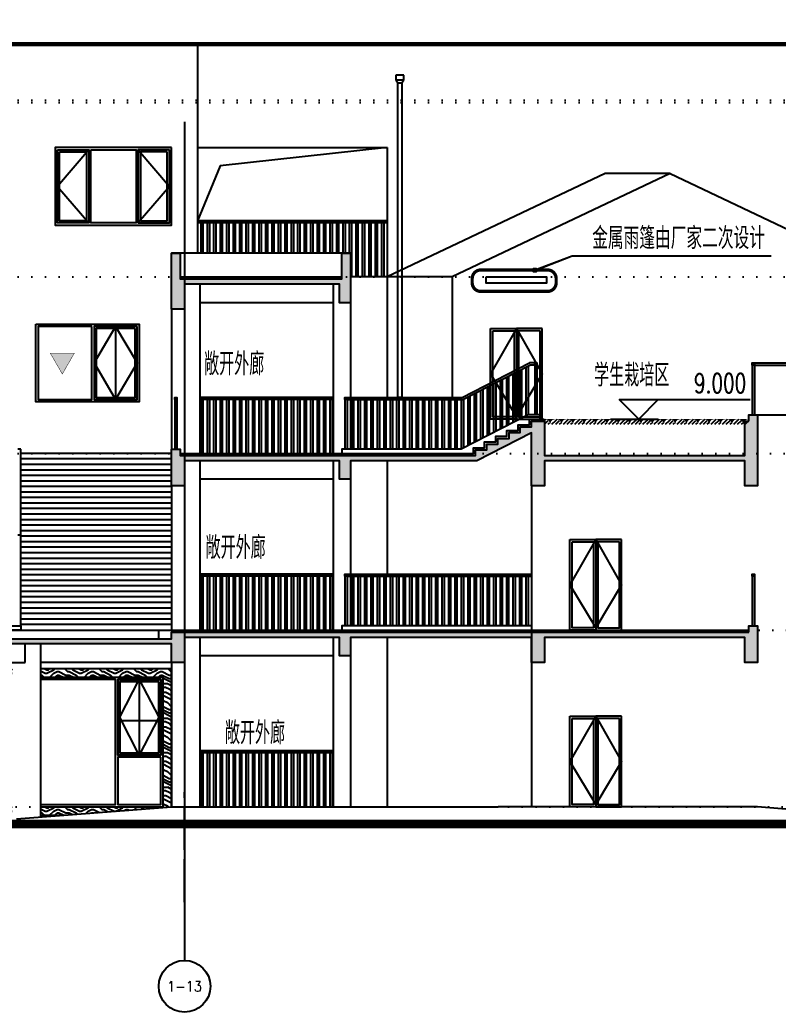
# Model space of a CAD drawing. Header units: millimetres. Extents: x -1048436 to -185795, y -983427 to 400387.
# Drawn here: x -702437 to -684828, y -816900 to -793865 of the extents above; entities that cross this region are included whole.
import ezdxf
from ezdxf.enums import TextEntityAlignment as Align

# ---------------------------------------------------------------- set-up
doc = ezdxf.new("R2010")
doc.units = ezdxf.units.MM
doc.header["$LTSCALE"] = 500
for name, pattern in [('1#游泳馆轴网$0$DOTE', [2.42, 2, -0.2, 0.02, -0.2]), ('A-FP_05$0$pln_L5$0$Col_L4$0$PHANTOM', [63.5, 31.75, -6.35, 6.35, -6.35, 6.35, -6.35]), ('DASH', [0.35, 0.25, -0.1]), ('DOT', [6.35, 0, -6.35])]:
    doc.linetypes.add(name, pattern=pattern)
for name, color, linetype in [('1#游泳馆轴网$0$建-轴线', 1, '1#游泳馆轴网$0$DOTE'), ('AXIS', 3, 'Continuous'), ('AXIS_TEXT', 7, 'Continuous'), ('DIM_ELEV', 3, 'Continuous'), ('PUB_TEXT', 7, 'Continuous'), ('建-填充', 9, 'Continuous'), ('建-墙-混凝土墙', 6, 'Continuous'), ('建-文字', 4, 'Continuous'), ('建-楼梯-扶手栏杆', 3, 'Continuous'), ('建-窗', 135, 'Continuous'), ('建-符号', 13, 'Continuous'), ('建-符号-引出', 150, 'Continuous'), ('建-符号-箭头', 13, 'Continuous'), ('楼层虚线', 1, 'Continuous')]:
    doc.layers.add(name, color=color, linetype=linetype)
doc.layers.add('建-非打-01', color=6, linetype='Continuous', plot=False)
doc.styles.add('_TCH_AXIS', font='COMPLEX', dxfattribs={"bigfont": 'GBCBIG'})
doc.styles.add('_TCH_DIM', font='SIMPLEX', dxfattribs={"bigfont": 'GBCBIG'})
doc.styles.add('XD2008', font='xd-hzs.shx', dxfattribs={"width": 0.7, "bigfont": 'xd-hztxt.shx'})

# ---------------------------------------------------------------- blocks, each defined once
blk = doc.blocks.new('C3')
at = {"layer": '建-窗', "linetype": 'Continuous'}
for p, q in [((-707663, -570927), (-707663, -572627)), ((-707163, -570927), (-707163, -572627))]:
    blk.add_line(p, q, dxfattribs=at)
for points in [[(-705813, -570877), (-708213, -570877), (-708213, -572677), (-705813, -572677)], [(-708163, -570927), (-707163, -570927), (-707163, -572627), (-708163, -572627)], [(-708113, -570977), (-707213, -570977), (-707213, -572577), (-708113, -572577)], [(-707113, -570927), (-705863, -570927), (-705863, -572627), (-707113, -572627)]]:
    blk.add_lwpolyline(points, close=True, dxfattribs=at)
for points in [[(-707663, -570927), (-708163, -571777), (-707663, -572627)], [(-707663, -570927), (-707163, -571777), (-707663, -572627)]]:
    blk.add_lwpolyline(points, dxfattribs=at)
blk = doc.blocks.new('dgdhfgh')
at = {"layer": '建-窗', "linetype": 'Continuous'}
for p, q in [((-734438, -796881), (-734438, -798581)), ((-733288, -796881), (-733288, -798581))]:
    blk.add_line(p, q, dxfattribs=at)
for points in [[(-732513, -796831), (-735213, -796831), (-735213, -798631), (-732513, -798631)], [(-735163, -796881), (-734438, -796881), (-734438, -798581), (-735163, -798581)], [(-735113, -796931), (-734488, -796931), (-734488, -798531), (-735113, -798531)], [(-734388, -796881), (-733338, -796881), (-733338, -798581), (-734388, -798581)], [(-732563, -796881), (-733288, -796881), (-733288, -798581), (-732563, -798581)], [(-732613, -796931), (-733238, -796931), (-733238, -798531), (-732613, -798531)]]:
    blk.add_lwpolyline(points, close=True, dxfattribs=at)
for points in [[(-734438, -796881), (-735163, -797731), (-734438, -798581)], [(-733288, -796881), (-732563, -797731), (-733288, -798581)]]:
    blk.add_lwpolyline(points, dxfattribs=at)
blk = doc.blocks.new('jiuyuanchuang')
at = {"layer": '建-符号'}
h = blk.add_hatch(color=8, dxfattribs=at)
h.dxf.hatch_style = 1
h.paths.add_polyline_path([(4207218, -3799772), (4207498, -3799288), (4206939, -3799288)])
at = {"layer": '建-符号', "color": 0, "const_width": 10}
blk.add_lwpolyline([(4207218, -3799772), (4207498, -3799288), (4206939, -3799288), (4207218, -3799772)], dxfattribs=at)
blk = doc.blocks.new('$LinePat$自然土壤')
at = {"color": 0}
for p, q in [((0, -90), (71, -19)), ((0, -300), (211, -89)), ((210, -300), (286, -224)), ((420, -300), (630, -90))]:
    blk.add_line(p, q, dxfattribs=at)
for points in [[(0, 0), (630, 0), (168, -45), (462, -45)], [(168, -45), (462, -45), (252, -132), (378, -132)], [(252, -132), (378, -132), (315, -300)]]:
    blk.add_solid(points, dxfattribs=at)

msp = doc.modelspace()

# ---------------------------------------------------------------- hatches: boundary and pattern name
at = {"layer": '建-填充'}
h = msp.add_hatch(color=256, dxfattribs=at)
h.dxf.hatch_style = 1
h.paths.add_polyline_path([(-694762.1, -800431.2), (-695012.1, -800431.2), (-695012.1, -800001.2), (-698612.7, -800001.2), (-698612.7, -800581.2), (-698912.7, -800581.2), (-698912.7, -799881.2), (-698912.7, -799281.2), (-698712.7, -799281.2), (-698712.7, -799881.2), (-694962.1, -799881.2), (-694962.1, -799281.2), (-694762.1, -799281.2)])
h = msp.add_hatch(color=256, dxfattribs=at)
h.dxf.hatch_style = 1
h.paths.add_polyline_path([(-685505.9, -803181.2), (-685505.9, -803031.2), (-685305.9, -803031.2), (-685305.9, -804681.2), (-685605.9, -804681.2), (-685605.9, -804101.2), (-690255.9, -804101.2), (-690255.9, -804681.2), (-690555.9, -804681.2), (-690555.9, -803449.4), (-691826.9, -804101.2), (-694762.1, -804101.2), (-694762.1, -804531.2), (-695012.1, -804531.2), (-695012.1, -804101.2), (-698612.7, -804101.2), (-698612.7, -804681.2), (-698912.7, -804681.2), (-698912.7, -803981.2), (-698912.7, -803831.2), (-698712.7, -803831.2), (-698712.7, -803981.2), (-691855.9, -803981.2), (-691855.9, -803847.9), (-691595.9, -803847.9), (-691595.9, -803714.6), (-691335.9, -803714.6), (-691335.9, -803581.2), (-691075.9, -803581.2), (-691075.9, -803447.9), (-690815.9, -803447.9), (-690815.9, -803314.6), (-690555.9, -803314.6), (-690555.9, -803181.2), (-690255.9, -803181.2), (-690255.9, -803981.2), (-685605.9, -803981.2), (-685605.9, -803181.2)])
h = msp.add_hatch(color=256, dxfattribs=at)
h.dxf.hatch_style = 1
h.paths.add_polyline_path([(-685505.9, -808081.2), (-685505.9, -807931.2), (-685305.9, -807931.2), (-685305.9, -808781.2), (-685605.9, -808781.2), (-685605.9, -808201.2), (-690255.9, -808201.2), (-690255.9, -808781.2), (-690555.9, -808781.2), (-690555.9, -808201.2), (-694762.1, -808201.2), (-694762.1, -808631.2), (-695012.1, -808631.2), (-695012.1, -808201.2), (-698612.7, -808201.2), (-698612.7, -808781.2), (-698912.7, -808781.2), (-698912.7, -808351.2), (-703511.6, -808351.2), (-703511.6, -808781.2), (-703811.6, -808781.2), (-703811.6, -808081.2), (-703811.6, -807931.2), (-703611.6, -807931.2), (-703611.6, -808231.2), (-698912.7, -808231.2), (-698912.7, -808081.2), (-698712.7, -808081.2), (-685605.9, -808081.2)])
at = {"layer": '建-填充', "linetype": 'A-FP_05$0$pln_L5$0$Col_L4$0$PHANTOM'}
h = msp.add_hatch(dxfattribs=at)
h.set_pattern_fill('木纹01', color=256, scale=200)
h.set_pattern_definition([(0, (-17810, -204154.9), (800, 800), [40, -760]), (0, (-18370, -204074.9), (800, 800), [80, -720]), (0, (-17850, -204034.9), (800, 800), [40, -760]), (0, (-18330, -203954.9), (800, 800), [40, -760]), (0, (-17850, -203914.9), (800, 800), [40, -760]), (0, (-18290, -203874.9), (800, 800), [40, -760]), (0, (-17850, -203834.9), (800, 800), [40, -760]), (0, (-18290, -203754.9), (800, 800), [40, -440, 40, -280]), (0, (-18290, -203674.9), (800, 800), [80, -400, 40, -280]), (0, (-18330, -203554.9), (800, 800), [40, -120, 40, -320, 40, -240]), (0, (-18370, -203474.9), (800, 800), [40, -160, 80, -520]), (0, (-17850, -203434.9), (800, 800), [40, -760]), (0, (-18370, -203394.9), (800, 800), [40, -200, 40, -520]), (45, (-18450, -204154.9), (9e-14, 800), [113.1368, -1018.23405]), (45, (-17770, -204154.9), (9e-14, 800), [226.27416, -905.0967]), (45, (-17770, -203754.9), (9e-14, 800), [56.568, -1074.80285]), (45, (-18450, -203674.9), (9e-14, 800), [169.7056, -961.66525]), (45, (-17770, -203674.9), (9e-14, 800), [282.8427, -848.5281]), (45, (-17770, -203554.9), (9e-14, 800), [169.7056, -961.66525]), (315, (-17930, -203474.9), (800, -2e-13), [56.568, -1074.80285]), (315, (-18210, -204114.9), (800, -2e-13), [113.1368, -1018.23405]), (315, (-18170, -203794.9), (800, -2e-13), [113.1368, -1018.23405]), (315, (-17930, -203954.9), (800, -2e-13), [113.1368, -1018.23405]), (315, (-17970, -203634.9), (800, -2e-13), [113.1368, -1018.23405]), (315, (-17930, -203554.9), (800, -2e-13), [169.7056, -961.66525]), (315, (-18130, -204034.9), (800, -2e-13), [169.7056, -961.66525]), (315, (-18010, -203994.9), (800, -2e-13), [169.7056, -961.66525]), (315, (-18130, -203714.9), (800, -2e-13), [169.7056, -961.66525]), (315, (-18050, -203674.9), (800, -2e-13), [169.7056, -961.66525]), (26.56505, (-18410, -203994.9), (800, 3e-07), [89.4427, -1699.41166]), (26.56505, (-17810, -204034.9), (800, 3e-07), [357.7709, -1431.0835]), (26.56505, (-17810, -203914.9), (800, 3e-07), [357.7709, -1431.0835]), (26.56505, (-17810, -203834.9), (800, 3e-07), [357.7712, -536, 178.888, -716.19518]), (26.56505, (-17730, -203714.9), (800, 3e-07), [89.4427, -1699.41166]), (26.56505, (-18450, -203434.9), (800, 3e-07), [89.4427, -1699.41166]), (26.56505, (-17810, -203434.9), (800, 3e-07), [178.88544, -1609.96894]), (333.43495, (-18010, -204154.9), (800, -3e-07), [178.88544, -1609.96894]), (333.43495, (-18290, -203954.9), (800, -3e-07), [178.88544, -1609.96894]), (333.43495, (-18290, -204074.9), (800, -3e-07), [89.4427, -1699.40894]), (333.43495, (-18250, -203874.9), (800, -3e-07), [268.32816, -1520.5262]), (333.43495, (-18090, -203874.9), (800, -3e-07), [178.88544, -1609.96894]), (333.43495, (-18010, -203834.9), (800, -3e-07), [178.88544, -1609.96894]), (333.43495, (-18250, -203754.9), (800, -3e-07), [89.4427, -1699.40894]), (333.43495, (-18210, -203674.9), (800, -3e-07), [89.4427, -1699.40894]), (333.43495, (-17890, -203514.9), (800, -3e-07), [89.4427, -1699.40894]), (333.43495, (-17930, -203794.9), (800, -3e-07), [89.4427, -1699.40894]), (333.43495, (-18290, -203554.9), (800, -3e-07), [268.32816, -1520.5262]), (333.43495, (-18330, -203474.9), (800, -3e-07), [178.88544, -1609.96894]), (333.43495, (-17890, -203714.9), (800, -3e-07), [89.44, -804.96, 89.44, -805.01438]), (333.43495, (-18130, -203554.9), (800, -3e-07), [178.88544, -1609.96894]), (333.43495, (-18090, -203474.9), (800, -3e-07), [178.88544, -1609.96894]), (333.43495, (-18330, -203394.9), (800, -3e-07), [178.88544, -1609.96894]), (333.43495, (-18090, -203394.9), (800, -3e-07), [178.88544, -1609.96894])])
h.paths.add_polyline_path([(-707962.7, -808931.2), (-704762.7, -808931.2), (-704762.7, -809131.2), (-707762.7, -809131.2), (-707762.7, -812131.2), (-704762.7, -812131.2), (-704762.7, -812331.2), (-707962.7, -812331.2)])
h.paths.add_polyline_path([(-702611.6, -809131.2), (-702611.6, -808931.2), (-704762.7, -808931.2), (-704762.7, -809131.2)])
h.paths.add_polyline_path([(-702611.6, -812331.2), (-702611.6, -812131.2), (-704762.7, -812131.2), (-704762.7, -812331.2)])
h.paths.add_polyline_path([(-701439.5, -812331.2), (-698912.7, -812131.2), (-698912.7, -812131.2), (-698912.7, -808931.2), (-701959.8, -808931.2), (-701959.8, -809131.2), (-699112.7, -809131.2), (-699112.7, -812131.2), (-701959.8, -812131.2), (-701959.8, -812331.2)])

# ---------------------------------------------------------------- linework, layer by layer
for p, q in [((-698311.1, -794431.2), (-698311.1, -799281.2)), ((-693522.5, -795149.5), (-693704.5, -795149.5)), ((-693704.5, -795149.5), (-693704.5, -795254.6)), ((-693522.5, -795254.6), (-693522.5, -795149.5)), ((-693704.5, -795254.6), (-693522.5, -795254.6)), ((-693704.5, -795254.6), (-693663.5, -795331.2)), ((-693663.5, -795331.2), (-693563.5, -795331.2)), ((-693563.5, -795331.2), (-693522.5, -795254.6)), ((-698311.1, -796831.2), (-693904.8, -796831.2)), ((-693904.8, -796831.2), (-693904.8, -799831.2)), ((-688846.2, -797431.2), (-693905.5, -799831.2)), ((-687338, -797431.2), (-692397.4, -799831.2)), ((-687338, -797431.2), (-688846.2, -797431.2)), ((-687338, -797431.2), (-682278.7, -799831.2)), ((-694762.1, -799281.2), (-698912.7, -799281.2)), ((-698261.3, -800001.2), (-698261.3, -803931.2)), ((-695162.1, -800001.2), (-695162.1, -803931.2)), ((-693905.5, -799831.2), (-694762.1, -799831.2)), ((-693905.5, -799831.2), (-693905.5, -802631.2)), ((-692397.4, -799831.2), (-693905.5, -799831.2)), ((-692397.4, -799831.2), (-692397.4, -802631.2)), ((-695162.1, -800431.2), (-698261.3, -800431.2)), ((-694762.1, -800431.2), (-694762.1, -803831.2)), ((-698912.7, -800581.2), (-698912.7, -803831.2)), ((-690255.9, -803181.2), (-690255.9, -803131.2)), ((-685305.9, -803031.2), (-680436.8, -803031.2)), ((-702411.6, -803831.2), (-702486.6, -803831.2)), ((-702411.6, -807931.2), (-702411.6, -803831.2)), ((-698912.7, -803931.2), (-702411.6, -803931.2)), ((-698912.7, -804059.4), (-702411.6, -804059.4)), ((-698261.3, -804101.2), (-698261.3, -808031.2)), ((-695162.1, -804101.2), (-695162.1, -808031.2)), ((-693905.5, -804101.2), (-693905.5, -806731.2)), ((-698912.7, -804187.5), (-702411.6, -804187.5)), ((-698912.7, -804315.6), (-702411.6, -804315.6)), ((-698912.7, -804443.8), (-702411.6, -804443.8)), ((-698912.7, -804571.9), (-702411.6, -804571.9)), ((-695162.1, -804531.2), (-698261.3, -804531.2)), ((-694762.1, -804531.2), (-694762.1, -807931.2)), ((-698912.7, -804700), (-702411.6, -804700)), ((-698912.7, -804828.1), (-702411.6, -804828.1)), ((-698912.7, -804681.2), (-698912.7, -808031.2)), ((-690555.9, -804681.2), (-690555.9, -809678.7)), ((-698912.7, -804956.3), (-702411.6, -804956.3)), ((-698912.7, -805084.4), (-702411.6, -805084.4)), ((-698912.7, -805212.5), (-702411.6, -805212.5)), ((-698912.7, -805340.7), (-702411.6, -805340.7)), ((-698912.7, -805468.8), (-702411.6, -805468.8)), ((-698912.7, -805596.9), (-702411.6, -805596.9)), ((-698912.7, -805725.1), (-702411.6, -805725.1)), ((-702411.6, -805831.2), (-702486.6, -805831.2)), ((-698912.7, -805853.2), (-702411.6, -805853.2)), ((-698912.7, -805981.3), (-702411.6, -805981.3)), ((-698912.7, -806109.4), (-702411.6, -806109.4)), ((-698912.7, -806237.6), (-702411.6, -806237.6)), ((-698912.7, -806365.7), (-702411.6, -806365.7)), ((-698912.7, -806493.8), (-702411.6, -806493.8)), ((-698912.7, -806622), (-702411.6, -806622)), ((-698912.7, -806750.1), (-702411.6, -806750.1)), ((-698912.7, -806878.2), (-702411.6, -806878.2)), ((-698912.7, -807006.4), (-702411.6, -807006.4)), ((-698912.7, -807134.5), (-702411.6, -807134.5)), ((-698912.7, -807262.6), (-702411.6, -807262.6)), ((-698912.7, -807390.7), (-702411.6, -807390.7)), ((-698912.7, -807518.9), (-702411.6, -807518.9)), ((-698912.7, -807647), (-702411.6, -807647)), ((-698912.7, -807775.1), (-702411.6, -807775.1)), ((-702411.6, -808031.2), (-703611.6, -808031.2)), ((-703611.6, -808031.2), (-685505.9, -808031.2)), ((-698912.7, -807903.3), (-702411.6, -807903.3)), ((-698261.3, -808201.2), (-698261.3, -812131.2)), ((-695162.1, -808201.2), (-695162.1, -812131.2)), ((-693905.5, -808201.2), (-693905.5, -812131.2)), ((-702311.6, -808781.2), (-702311.6, -808351.2)), ((-701959.8, -808351.2), (-701959.8, -812372.4)), ((-695162.1, -808631.2), (-698261.3, -808631.2)), ((-694762.1, -808631.2), (-694762.1, -812131.2)), ((-702611.6, -808781.2), (-702311.6, -808781.2)), ((-698912.7, -808781.2), (-701959.8, -808781.2)), ((-698912.7, -808781.2), (-698912.7, -812131.2)), ((-690555.9, -809678.7), (-690555.9, -812131.2)), ((-702512.7, -812416.2), (-698912.7, -812131.2)), ((-698912.7, -812131.2), (-694762.1, -812131.2)), ((-694762.1, -812131.2), (-691332.5, -812131.2)), ((-685305.9, -812131.2), (-691332.5, -812131.2)), ((-681705.9, -812431.2), (-685305.9, -812131.2))]:
    msp.add_line(p, q)
for points, const_width in [([(-753812.4, -812431.2), (-753812.4, -808731.2), (-755011.4, -808731.2), (-755011.4, -805831.2), (-755755.3, -805831.2), (-755755.3, -804031.2), (-755011.4, -804031.2), (-755011.4, -801431.2), (-740012.7, -801431.2), (-740012.7, -792181.2), (-735212.7, -792181.2), (-735212.7, -794431.2), (-683786.3, -794431.2), (-683786.3, -799116.1), (-682278.7, -799831.2), (-682278.7, -801831.2), (-680436.8, -801831.2), (-680436.8, -812431.2)], 100), ([(-760958.5, -812531.2), (-673277.6, -812531.2)], 200)]:
    msp.add_lwpolyline(points, dxfattribs=dict(const_width=const_width))
msp.add_lwpolyline([(-693663.5, -795331.2), (-693563.5, -795331.2), (-693563.5, -802631.2), (-693663.5, -802631.2)], close=True)
for points in [[(-693904.8, -796831.2), (-697789.1, -797252.9), (-698311.1, -798531.2)], [(-698712.7, -799831.2), (-694962.1, -799831.2)], [(-698712.7, -803931.2), (-691905.9, -803931.2), (-691905.9, -803797.9), (-691645.9, -803797.9), (-691645.9, -803664.6), (-691385.9, -803664.6), (-691385.9, -803531.2), (-691125.9, -803531.2), (-691125.9, -803397.9), (-690865.9, -803397.9), (-690865.9, -803264.6), (-690605.9, -803264.6), (-690605.9, -803131.2), (-690264.4, -803131.2)], [(-690355.9, -803131.2), (-690355.9, -803031.2), (-690630.1, -803031.2), (-692190.1, -803831.2), (-694962.1, -803831.2), (-694962.1, -803931.2)], [(-703611.6, -807931.2), (-702411.6, -807931.2), (-702411.6, -808031.2)], [(-699212.7, -808231.2), (-699212.7, -808031.2)], [(-690555.9, -807931.2), (-694962.1, -807931.2), (-694962.1, -808031.2)]]:
    msp.add_lwpolyline(points)
at = {"layer": '1#游泳馆轴网$0$建-轴线'}
msp.add_lwpolyline([(-698612.7, -814345.6), (-698612.7, -811795)], dxfattribs=at)
at = {"layer": 'AXIS'}
msp.add_line((-698612.7, -814345.6), (-698612.7, -815700.3), dxfattribs=at)
msp.add_circle((-698612.7, -816300.3), 600, dxfattribs=at)
at = {"layer": 'DIM_ELEV'}
for p, q in [((-688066.5, -803131.2), (-688516.5, -802681.2)), ((-688516.5, -802681.2), (-685479, -802681.2)), ((-688066.5, -803131.2), (-687616.5, -802681.2)), ((-688720.3, -803131.2), (-687616.5, -803131.2))]:
    msp.add_line(p, q, dxfattribs=at)
at = {"layer": '建-墙-混凝土墙'}
for points in [[(-694762.1, -800431.2), (-695012.1, -800431.2), (-695012.1, -800001.2), (-698612.7, -800001.2), (-698612.7, -800581.2), (-698912.7, -800581.2), (-698912.7, -799881.2), (-698912.7, -799281.2), (-698712.7, -799281.2), (-698712.7, -799881.2), (-694962.1, -799881.2), (-694962.1, -799281.2), (-694762.1, -799281.2), (-694762.1, -800431.2)], [(-685505.9, -803181.2), (-685505.9, -803031.2), (-685305.9, -803031.2), (-685305.9, -804681.2), (-685605.9, -804681.2), (-685605.9, -804101.2), (-690255.9, -804101.2), (-690255.9, -804681.2), (-690555.9, -804681.2), (-690555.9, -803449.4), (-691826.9, -804101.2), (-694762.1, -804101.2), (-694762.1, -804531.2), (-695012.1, -804531.2), (-695012.1, -804101.2), (-698612.7, -804101.2), (-698612.7, -804681.2), (-698912.7, -804681.2), (-698912.7, -803981.2), (-698912.7, -803831.2), (-698712.7, -803831.2), (-698712.7, -803981.2), (-691855.9, -803981.2), (-691855.9, -803847.9), (-691595.9, -803847.9), (-691595.9, -803714.6), (-691335.9, -803714.6), (-691335.9, -803581.2), (-691075.9, -803581.2), (-691075.9, -803447.9), (-690815.9, -803447.9), (-690815.9, -803314.6), (-690555.9, -803314.6), (-690555.9, -803181.2), (-690255.9, -803181.2), (-690255.9, -803981.2), (-685605.9, -803981.2), (-685605.9, -803181.2), (-685505.9, -803181.2)], [(-685505.9, -808081.2), (-685505.9, -807931.2), (-685305.9, -807931.2), (-685305.9, -808781.2), (-685605.9, -808781.2), (-685605.9, -808201.2), (-690255.9, -808201.2), (-690255.9, -808781.2), (-690555.9, -808781.2), (-690555.9, -808201.2), (-694762.1, -808201.2), (-694762.1, -808631.2), (-695012.1, -808631.2), (-695012.1, -808201.2), (-698612.7, -808201.2), (-698612.7, -808781.2), (-698912.7, -808781.2), (-698912.7, -808351.2), (-703511.6, -808351.2)], [(-703611.6, -808231.2), (-698912.7, -808231.2), (-698912.7, -808081.2), (-698912.7, -808081.2), (-698712.7, -808081.2), (-698712.7, -808081.2), (-685605.9, -808081.2), (-685605.9, -808081.2), (-685505.9, -808081.2)]]:
    msp.add_lwpolyline(points, dxfattribs=at)
at = {"layer": '建-楼梯-扶手栏杆'}
for p, q in [((-693904.8, -798531.2), (-698311.1, -798531.2)), ((-693904.8, -798581.2), (-698311.1, -798581.2)), ((-695162.1, -798531.2), (-698261.3, -798531.2)), ((-695162.1, -798581.2), (-698261.3, -798581.2)), ((-698236.3, -798581.2), (-698236.3, -799281.2)), ((-698186.3, -798581.2), (-698186.3, -799281.2)), ((-698086.3, -798581.2), (-698086.3, -799281.2)), ((-698036.3, -798581.2), (-698036.3, -799281.2)), ((-697936.3, -798581.2), (-697936.3, -799281.2)), ((-697886.3, -798581.2), (-697886.3, -799281.2)), ((-697786.3, -798581.2), (-697786.3, -799281.2)), ((-697736.3, -798581.2), (-697736.3, -799281.2)), ((-697636.3, -798581.2), (-697636.3, -799281.2)), ((-697586.3, -798581.2), (-697586.3, -799281.2)), ((-697486.3, -798581.2), (-697486.3, -799281.2)), ((-697436.3, -798581.2), (-697436.3, -799281.2)), ((-697336.3, -798581.2), (-697336.3, -799281.2)), ((-697286.3, -798581.2), (-697286.3, -799281.2)), ((-697186.3, -798581.2), (-697186.3, -799281.2)), ((-697136.3, -798581.2), (-697136.3, -799281.2)), ((-697036.3, -798581.2), (-697036.3, -799281.2)), ((-696986.3, -798581.2), (-696986.3, -799281.2)), ((-696886.3, -798581.2), (-696886.3, -799281.2)), ((-696836.3, -798581.2), (-696836.3, -799281.2)), ((-696736.3, -798581.2), (-696736.3, -799281.2)), ((-696686.3, -798581.2), (-696686.3, -799281.2)), ((-696586.3, -798581.2), (-696586.3, -799281.2)), ((-696536.3, -798581.2), (-696536.3, -799281.2)), ((-696436.3, -798581.2), (-696436.3, -799281.2)), ((-696386.3, -798581.2), (-696386.3, -799281.2)), ((-696286.3, -798581.2), (-696286.3, -799281.2)), ((-696236.3, -798581.2), (-696236.3, -799281.2)), ((-696136.3, -798581.2), (-696136.3, -799281.2)), ((-696086.3, -798581.2), (-696086.3, -799281.2)), ((-695986.3, -798581.2), (-695986.3, -799281.2)), ((-695936.3, -798581.2), (-695936.3, -799281.2)), ((-695836.3, -798581.2), (-695836.3, -799281.2)), ((-695786.3, -798581.2), (-695786.3, -799281.2)), ((-695686.3, -798581.2), (-695686.3, -799281.2)), ((-695636.3, -798581.2), (-695636.3, -799281.2)), ((-695536.3, -798581.2), (-695536.3, -799281.2)), ((-695486.3, -798581.2), (-695486.3, -799281.2)), ((-695386.3, -798581.2), (-695386.3, -799281.2)), ((-695336.3, -798581.2), (-695336.3, -799281.2)), ((-695236.3, -798581.2), (-695236.3, -799281.2)), ((-695186.3, -798581.2), (-695186.3, -799281.2)), ((-695086.3, -798581.2), (-695086.3, -799281.2)), ((-695036.3, -798581.2), (-695036.3, -799281.2)), ((-694936.3, -798581.2), (-694936.3, -799281.2)), ((-694886.3, -798581.2), (-694886.3, -799281.2)), ((-694786.3, -798581.2), (-694786.3, -799281.2)), ((-694736.3, -798581.2), (-694736.3, -799831.2)), ((-694636.3, -798581.2), (-694636.3, -799831.2)), ((-694586.3, -798581.2), (-694586.3, -799831.2)), ((-694486.3, -798581.2), (-694486.3, -799831.2)), ((-694436.3, -798581.2), (-694436.3, -799831.2)), ((-694336.3, -798581.2), (-694336.3, -799831.2)), ((-694286.3, -798581.2), (-694286.3, -799831.2)), ((-694186.3, -798581.2), (-694186.3, -799831.2)), ((-694136.3, -798581.2), (-694136.3, -799831.2)), ((-694036.3, -798581.2), (-694036.3, -799831.2)), ((-693986.3, -798581.2), (-693986.3, -799831.2)), ((-692165.9, -802631.2), (-690605.9, -801831.2)), ((-690480.9, -801831.2), (-690605.9, -801831.2)), ((-685380.9, -801831.2), (-680436.8, -801831.2)), ((-692153.8, -802681.2), (-690593.8, -801881.2)), ((-690937.1, -802057.3), (-690937.1, -803188.7)), ((-690837.1, -802006), (-690837.1, -803137.4)), ((-690787.1, -801980.3), (-690787.1, -803111.8)), ((-690687.1, -801929.1), (-690687.1, -803060.5)), ((-690637.1, -801903.4), (-690637.1, -803034.9)), ((-690480.9, -801881.2), (-690593.8, -801881.2)), ((-690480.9, -801881.2), (-690480.9, -803031.2)), ((-690430.9, -801881.2), (-690430.9, -803031.2)), ((-685430.9, -801881.2), (-685430.9, -803031.2)), ((-685380.9, -801881.2), (-685380.9, -803031.2)), ((-685380.9, -801881.2), (-680436.8, -801881.2)), ((-691387.1, -802288), (-691387.1, -803419.5)), ((-691287.1, -802236.8), (-691287.1, -803368.2)), ((-691237.1, -802211.1), (-691237.1, -803342.5)), ((-691137.1, -802159.8), (-691137.1, -803291.3)), ((-691087.1, -802134.2), (-691087.1, -803265.6)), ((-690987.1, -802082.9), (-690987.1, -803214.3)), ((-691837.1, -802518.8), (-691837.1, -803650.2)), ((-691737.1, -802467.5), (-691737.1, -803599)), ((-691687.1, -802441.9), (-691687.1, -803573.3)), ((-691587.1, -802390.6), (-691587.1, -803522)), ((-691537.1, -802365), (-691537.1, -803496.4)), ((-691437.1, -802313.7), (-691437.1, -803445.1)), ((-698837.7, -802681.2), (-698837.7, -803831.2)), ((-698787.7, -802681.2), (-698787.7, -803831.2)), ((-695162.1, -802631.2), (-698261.3, -802631.2)), ((-695162.1, -802631.2), (-698261.3, -802631.2)), ((-695162.1, -802681.2), (-698261.3, -802681.2)), ((-695162.1, -802681.2), (-698261.3, -802681.2)), ((-698236.3, -802681.2), (-698236.3, -803931.2)), ((-698186.3, -802681.2), (-698186.3, -803931.2)), ((-698086.3, -802681.2), (-698086.3, -803931.2)), ((-698036.3, -802681.2), (-698036.3, -803931.2)), ((-697936.3, -802681.2), (-697936.3, -803931.2)), ((-697886.3, -802681.2), (-697886.3, -803931.2)), ((-697786.3, -802681.2), (-697786.3, -803931.2)), ((-697736.3, -802681.2), (-697736.3, -803931.2)), ((-697636.3, -802681.2), (-697636.3, -803931.2)), ((-697586.3, -802681.2), (-697586.3, -803931.2)), ((-697486.3, -802681.2), (-697486.3, -803931.2)), ((-697436.3, -802681.2), (-697436.3, -803931.2)), ((-697336.3, -802681.2), (-697336.3, -803931.2)), ((-697286.3, -802681.2), (-697286.3, -803931.2)), ((-697186.3, -802681.2), (-697186.3, -803931.2)), ((-697136.3, -802681.2), (-697136.3, -803931.2)), ((-697036.3, -802681.2), (-697036.3, -803931.2)), ((-696986.3, -802681.2), (-696986.3, -803931.2)), ((-696886.3, -802681.2), (-696886.3, -803931.2)), ((-696836.3, -802681.2), (-696836.3, -803931.2)), ((-696736.3, -802681.2), (-696736.3, -803931.2)), ((-696686.3, -802681.2), (-696686.3, -803931.2)), ((-696586.3, -802681.2), (-696586.3, -803931.2)), ((-696536.3, -802681.2), (-696536.3, -803931.2)), ((-696436.3, -802681.2), (-696436.3, -803931.2)), ((-696386.3, -802681.2), (-696386.3, -803931.2)), ((-696286.3, -802681.2), (-696286.3, -803931.2)), ((-696236.3, -802681.2), (-696236.3, -803931.2)), ((-696136.3, -802681.2), (-696136.3, -803931.2)), ((-696086.3, -802681.2), (-696086.3, -803931.2)), ((-695986.3, -802681.2), (-695986.3, -803931.2)), ((-695936.3, -802681.2), (-695936.3, -803931.2)), ((-695836.3, -802681.2), (-695836.3, -803931.2)), ((-695786.3, -802681.2), (-695786.3, -803931.2)), ((-695686.3, -802681.2), (-695686.3, -803931.2)), ((-695636.3, -802681.2), (-695636.3, -803931.2)), ((-695536.3, -802681.2), (-695536.3, -803931.2)), ((-695486.3, -802681.2), (-695486.3, -803931.2)), ((-695386.3, -802681.2), (-695386.3, -803931.2)), ((-695336.3, -802681.2), (-695336.3, -803931.2)), ((-695236.3, -802681.2), (-695236.3, -803931.2)), ((-695186.3, -802681.2), (-695186.3, -803931.2)), ((-694887.1, -802681.2), (-694887.1, -803831.2)), ((-694837.1, -802631.2), (-692165.9, -802631.2)), ((-694837.1, -802681.2), (-694837.1, -803831.2)), ((-694837.1, -802681.2), (-692153.8, -802681.2)), ((-694737.1, -802681.2), (-694737.1, -803831.2)), ((-694687.1, -802681.2), (-694687.1, -803831.2)), ((-694587.1, -802681.2), (-694587.1, -803831.2)), ((-694537.1, -802681.2), (-694537.1, -803831.2)), ((-694437.1, -802681.2), (-694437.1, -803831.2)), ((-694387.1, -802681.2), (-694387.1, -803831.2)), ((-694287.1, -802681.2), (-694287.1, -803831.2)), ((-694237.1, -802681.2), (-694237.1, -803831.2)), ((-694137.1, -802681.2), (-694137.1, -803831.2)), ((-694087.1, -802681.2), (-694087.1, -803831.2)), ((-693987.1, -802681.2), (-693987.1, -803831.2)), ((-693937.1, -802681.2), (-693937.1, -803831.2)), ((-693837.1, -802681.2), (-693837.1, -803831.2)), ((-693787.1, -802681.2), (-693787.1, -803831.2)), ((-693687.1, -802681.2), (-693687.1, -803831.2)), ((-693637.1, -802681.2), (-693637.1, -803831.2)), ((-693537.1, -802681.2), (-693537.1, -803831.2)), ((-693487.1, -802681.2), (-693487.1, -803831.2)), ((-693387.1, -802681.2), (-693387.1, -803831.2)), ((-693337.1, -802681.2), (-693337.1, -803831.2)), ((-693237.1, -802681.2), (-693237.1, -803831.2)), ((-693187.1, -802681.2), (-693187.1, -803831.2)), ((-693087.1, -802681.2), (-693087.1, -803831.2)), ((-693037.1, -802681.2), (-693037.1, -803831.2)), ((-692937.1, -802681.2), (-692937.1, -803831.2)), ((-692887.1, -802681.2), (-692887.1, -803831.2)), ((-692787.1, -802681.2), (-692787.1, -803831.2)), ((-692737.1, -802681.2), (-692737.1, -803831.2)), ((-692637.1, -802681.2), (-692637.1, -803831.2)), ((-692587.1, -802681.2), (-692587.1, -803831.2)), ((-692487.1, -802681.2), (-692487.1, -803831.2)), ((-692437.1, -802681.2), (-692437.1, -803831.2)), ((-692337.1, -802681.2), (-692337.1, -803831.2)), ((-692287.1, -802681.2), (-692287.1, -803831.2)), ((-692187.1, -802681.2), (-692187.1, -803831.2)), ((-692137.1, -802681.2), (-692137.1, -803804.1)), ((-692037.1, -802621.4), (-692037.1, -803752.8)), ((-691987.1, -802595.7), (-691987.1, -803727.2)), ((-691887.1, -802544.5), (-691887.1, -803675.9)), ((-695162.1, -806731.2), (-698261.3, -806731.2)), ((-695162.1, -806731.2), (-698261.3, -806731.2)), ((-695162.1, -806781.2), (-698261.3, -806781.2)), ((-695162.1, -806781.2), (-698261.3, -806781.2)), ((-698236.3, -806781.2), (-698236.3, -808031.2)), ((-698186.3, -806781.2), (-698186.3, -808031.2)), ((-698086.3, -806781.2), (-698086.3, -808031.2)), ((-698036.3, -806781.2), (-698036.3, -808031.2)), ((-697936.3, -806781.2), (-697936.3, -808031.2)), ((-697886.3, -806781.2), (-697886.3, -808031.2)), ((-697786.3, -806781.2), (-697786.3, -808031.2)), ((-697736.3, -806781.2), (-697736.3, -808031.2)), ((-697636.3, -806781.2), (-697636.3, -808031.2)), ((-697586.3, -806781.2), (-697586.3, -808031.2)), ((-697486.3, -806781.2), (-697486.3, -808031.2)), ((-697436.3, -806781.2), (-697436.3, -808031.2)), ((-697336.3, -806781.2), (-697336.3, -808031.2)), ((-697286.3, -806781.2), (-697286.3, -808031.2)), ((-697186.3, -806781.2), (-697186.3, -808031.2)), ((-697136.3, -806781.2), (-697136.3, -808031.2)), ((-697036.3, -806781.2), (-697036.3, -808031.2)), ((-696986.3, -806781.2), (-696986.3, -808031.2)), ((-696886.3, -806781.2), (-696886.3, -808031.2)), ((-696836.3, -806781.2), (-696836.3, -808031.2)), ((-696736.3, -806781.2), (-696736.3, -808031.2)), ((-696686.3, -806781.2), (-696686.3, -808031.2)), ((-696586.3, -806781.2), (-696586.3, -808031.2)), ((-696536.3, -806781.2), (-696536.3, -808031.2)), ((-696436.3, -806781.2), (-696436.3, -808031.2)), ((-696386.3, -806781.2), (-696386.3, -808031.2)), ((-696286.3, -806781.2), (-696286.3, -808031.2)), ((-696236.3, -806781.2), (-696236.3, -808031.2)), ((-696136.3, -806781.2), (-696136.3, -808031.2)), ((-696086.3, -806781.2), (-696086.3, -808031.2)), ((-695986.3, -806781.2), (-695986.3, -808031.2)), ((-695936.3, -806781.2), (-695936.3, -808031.2)), ((-695836.3, -806781.2), (-695836.3, -808031.2)), ((-695786.3, -806781.2), (-695786.3, -808031.2)), ((-695686.3, -806781.2), (-695686.3, -808031.2)), ((-695636.3, -806781.2), (-695636.3, -808031.2)), ((-695536.3, -806781.2), (-695536.3, -808031.2)), ((-695486.3, -806781.2), (-695486.3, -808031.2)), ((-695386.3, -806781.2), (-695386.3, -808031.2)), ((-695336.3, -806781.2), (-695336.3, -808031.2)), ((-695236.3, -806781.2), (-695236.3, -808031.2)), ((-695186.3, -806781.2), (-695186.3, -808031.2)), ((-694887.1, -806781.2), (-694887.1, -807931.2)), ((-694837.1, -806731.2), (-690555.9, -806731.2)), ((-694837.1, -806781.2), (-694837.1, -807931.2)), ((-694837.1, -806781.2), (-690555.9, -806781.2)), ((-694737.1, -806781.2), (-694737.1, -807931.2)), ((-694687.1, -806781.2), (-694687.1, -807931.2)), ((-694587.1, -806781.2), (-694587.1, -807931.2)), ((-694537.1, -806781.2), (-694537.1, -807931.2)), ((-694437.1, -806781.2), (-694437.1, -807931.2)), ((-694387.1, -806781.2), (-694387.1, -807931.2)), ((-694287.1, -806781.2), (-694287.1, -807931.2)), ((-694237.1, -806781.2), (-694237.1, -807931.2)), ((-694137.1, -806781.2), (-694137.1, -807931.2)), ((-694087.1, -806781.2), (-694087.1, -807931.2)), ((-693987.1, -806781.2), (-693987.1, -807931.2)), ((-693937.1, -806781.2), (-693937.1, -807931.2)), ((-693837.1, -806781.2), (-693837.1, -807931.2)), ((-693787.1, -806781.2), (-693787.1, -807931.2)), ((-693687.1, -806781.2), (-693687.1, -807931.2)), ((-693637.1, -806781.2), (-693637.1, -807931.2)), ((-693537.1, -806781.2), (-693537.1, -807931.2)), ((-693487.1, -806781.2), (-693487.1, -807931.2)), ((-693387.1, -806781.2), (-693387.1, -807931.2)), ((-693337.1, -806781.2), (-693337.1, -807931.2)), ((-693237.1, -806781.2), (-693237.1, -807931.2)), ((-693187.1, -806781.2), (-693187.1, -807931.2)), ((-693087.1, -806781.2), (-693087.1, -807931.2)), ((-693037.1, -806781.2), (-693037.1, -807931.2)), ((-692937.1, -806781.2), (-692937.1, -807931.2)), ((-692887.1, -806781.2), (-692887.1, -807931.2)), ((-692787.1, -806781.2), (-692787.1, -807931.2)), ((-692737.1, -806781.2), (-692737.1, -807931.2)), ((-692637.1, -806781.2), (-692637.1, -807931.2)), ((-692587.1, -806781.2), (-692587.1, -807931.2)), ((-692487.1, -806781.2), (-692487.1, -807931.2)), ((-692437.1, -806781.2), (-692437.1, -807931.2)), ((-692337.1, -806781.2), (-692337.1, -807931.2)), ((-692287.1, -806781.2), (-692287.1, -807931.2)), ((-692187.1, -806781.2), (-692187.1, -807931.2)), ((-692137.1, -806781.2), (-692137.1, -807931.2)), ((-692037.1, -806781.2), (-692037.1, -807931.2)), ((-691987.1, -806781.2), (-691987.1, -807931.2)), ((-691887.1, -806781.2), (-691887.1, -807931.2)), ((-691837.1, -806781.2), (-691837.1, -807931.2)), ((-691737.1, -806781.2), (-691737.1, -807931.2)), ((-691687.1, -806781.2), (-691687.1, -807931.2)), ((-691587.1, -806781.2), (-691587.1, -807931.2)), ((-691537.1, -806781.2), (-691537.1, -807931.2)), ((-691437.1, -806781.2), (-691437.1, -807931.2)), ((-691387.1, -806781.2), (-691387.1, -807931.2)), ((-691287.1, -806781.2), (-691287.1, -807931.2)), ((-691237.1, -806781.2), (-691237.1, -807931.2)), ((-691137.1, -806781.2), (-691137.1, -807931.2)), ((-691087.1, -806781.2), (-691087.1, -807931.2)), ((-690987.1, -806781.2), (-690987.1, -807931.2)), ((-690937.1, -806781.2), (-690937.1, -807931.2)), ((-690837.1, -806781.2), (-690837.1, -807931.2)), ((-690787.1, -806781.2), (-690787.1, -807931.2)), ((-690687.1, -806781.2), (-690687.1, -807931.2)), ((-690637.1, -806781.2), (-690637.1, -807931.2)), ((-685430.9, -806781.2), (-685430.9, -807931.2)), ((-685380.9, -806781.2), (-685380.9, -807931.2)), ((-695162.1, -810831.2), (-698261.3, -810831.2)), ((-695162.1, -810881.2), (-698261.3, -810881.2)), ((-698236.3, -810881.2), (-698236.3, -812131.2)), ((-698186.3, -810881.2), (-698186.3, -812131.2)), ((-698086.3, -810881.2), (-698086.3, -812131.2)), ((-698036.3, -810881.2), (-698036.3, -812131.2)), ((-697936.3, -810881.2), (-697936.3, -812131.2)), ((-697886.3, -810881.2), (-697886.3, -812131.2)), ((-697786.3, -810881.2), (-697786.3, -812131.2)), ((-697736.3, -810881.2), (-697736.3, -812131.2)), ((-697636.3, -810881.2), (-697636.3, -812131.2)), ((-697586.3, -810881.2), (-697586.3, -812131.2)), ((-697486.3, -810881.2), (-697486.3, -812131.2)), ((-697436.3, -810881.2), (-697436.3, -812131.2)), ((-697336.3, -810881.2), (-697336.3, -812131.2)), ((-697286.3, -810881.2), (-697286.3, -812131.2)), ((-697186.3, -810881.2), (-697186.3, -812131.2)), ((-697136.3, -810881.2), (-697136.3, -812131.2)), ((-697036.3, -810881.2), (-697036.3, -812131.2)), ((-696986.3, -810881.2), (-696986.3, -812131.2)), ((-696886.3, -810881.2), (-696886.3, -812131.2)), ((-696836.3, -810881.2), (-696836.3, -812131.2)), ((-696736.3, -810881.2), (-696736.3, -812131.2)), ((-696686.3, -810881.2), (-696686.3, -812131.2)), ((-696586.3, -810881.2), (-696586.3, -812131.2)), ((-696536.3, -810881.2), (-696536.3, -812131.2)), ((-696436.3, -810881.2), (-696436.3, -812131.2)), ((-696386.3, -810881.2), (-696386.3, -812131.2)), ((-696286.3, -810881.2), (-696286.3, -812131.2)), ((-696236.3, -810881.2), (-696236.3, -812131.2)), ((-696136.3, -810881.2), (-696136.3, -812131.2)), ((-696086.3, -810881.2), (-696086.3, -812131.2)), ((-695986.3, -810881.2), (-695986.3, -812131.2)), ((-695936.3, -810881.2), (-695936.3, -812131.2)), ((-695836.3, -810881.2), (-695836.3, -812131.2)), ((-695786.3, -810881.2), (-695786.3, -812131.2)), ((-695686.3, -810881.2), (-695686.3, -812131.2)), ((-695636.3, -810881.2), (-695636.3, -812131.2)), ((-695536.3, -810881.2), (-695536.3, -812131.2)), ((-695486.3, -810881.2), (-695486.3, -812131.2)), ((-695386.3, -810881.2), (-695386.3, -812131.2)), ((-695336.3, -810881.2), (-695336.3, -812131.2)), ((-695236.3, -810881.2), (-695236.3, -812131.2)), ((-695186.3, -810881.2), (-695186.3, -812131.2))]:
    msp.add_line(p, q, dxfattribs=at)
for points in [[(-690430.9, -801881.2), (-690480.9, -801881.2), (-690480.9, -801831.2), (-690430.9, -801831.2)], [(-685380.9, -801881.2), (-685430.9, -801881.2), (-685430.9, -801831.2), (-685380.9, -801831.2)], [(-698787.7, -802681.2), (-698837.7, -802681.2), (-698837.7, -802631.2), (-698787.7, -802631.2)], [(-694837.1, -802681.2), (-694887.1, -802681.2), (-694887.1, -802631.2), (-694837.1, -802631.2)], [(-694837.1, -806781.2), (-694887.1, -806781.2), (-694887.1, -806731.2), (-694837.1, -806731.2)], [(-685380.9, -806781.2), (-685430.9, -806781.2), (-685430.9, -806731.2), (-685380.9, -806731.2)]]:
    msp.add_lwpolyline(points, close=True, dxfattribs=at)
at = {"layer": '建-窗', "linetype": 'Continuous'}
for p, q in [((-699662.7, -809181.2), (-699662.7, -810931.2)), ((-699162.7, -810931.2), (-700162.7, -810931.2))]:
    msp.add_line(p, q, dxfattribs=at)
for points in [[(-691606, -799831.2), (-690206, -799831.2), (-690206, -799981.2), (-691606, -799981.2)], [(-691506, -801031.2), (-690906, -801031.2), (-690906, -803131.2), (-691506, -803131.2)], [(-691456, -801081.2), (-690956, -801081.2), (-690956, -803081.2), (-691456, -803081.2)], [(-690306, -801031.2), (-690906, -801031.2), (-690906, -803131.2), (-690306, -803131.2)], [(-690356, -801081.2), (-690856, -801081.2), (-690856, -803081.2), (-690356, -803081.2)], [(-689663.3, -805931.2), (-689063.3, -805931.2), (-689063.3, -808031.2), (-689663.3, -808031.2)], [(-689613.3, -805981.2), (-689113.3, -805981.2), (-689113.3, -807981.2), (-689613.3, -807981.2)], [(-688463.3, -805931.2), (-689063.3, -805931.2), (-689063.3, -808031.2), (-688463.3, -808031.2)], [(-688513.3, -805981.2), (-689013.3, -805981.2), (-689013.3, -807981.2), (-688513.3, -807981.2)], [(-699162.7, -809181.2), (-700162.7, -809181.2), (-700162.7, -810931.2), (-699162.7, -810931.2)], [(-699162.7, -810931.2), (-700162.7, -810931.2), (-700162.7, -809181.2), (-699162.7, -809181.2)], [(-699212.7, -809231.2), (-700112.7, -809231.2), (-700112.7, -810881.2), (-699212.7, -810881.2)], [(-689663.3, -810031.2), (-689063.3, -810031.2), (-689063.3, -812131.2), (-689663.3, -812131.2)], [(-689613.3, -810081.2), (-689113.3, -810081.2), (-689113.3, -812081.2), (-689613.3, -812081.2)], [(-688463.3, -810031.2), (-689063.3, -810031.2), (-689063.3, -812131.2), (-688463.3, -812131.2)], [(-688513.3, -810081.2), (-689013.3, -810081.2), (-689013.3, -812081.2), (-688513.3, -812081.2)], [(-699162.7, -810981.2), (-700162.7, -810981.2), (-700162.7, -812081.2), (-699162.7, -812081.2)]]:
    msp.add_lwpolyline(points, close=True, dxfattribs=at)
for points in [[(-690906, -801031.2), (-691506, -802081.2), (-690906, -803081.2)], [(-690906, -801031.2), (-690306, -802081.2), (-690906, -803081.2)], [(-689063.3, -805931.2), (-689663.3, -806981.2), (-689063.3, -807981.2)], [(-689063.3, -805931.2), (-688463.3, -806981.2), (-689063.3, -807981.2)], [(-698912.7, -812131.2), (-698912.7, -808931.2), (-701959.8, -808931.2)], [(-701959.8, -812131.2), (-699112.7, -812131.2), (-699112.7, -809131.2), (-701959.8, -809131.2)], [(-701959.8, -812131.2), (-699112.7, -812131.2), (-699112.7, -809131.2), (-701959.8, -809131.2)], [(-701959.8, -812081.2), (-700212.7, -812081.2), (-700212.7, -809181.2), (-701959.8, -809181.2)], [(-699662.8, -809181.2), (-699212.7, -810056.2), (-699662.7, -810931.2), (-700112.7, -810056.2), (-699662.7, -809181.2)], [(-689063.3, -810031.2), (-689663.3, -811081.2), (-689063.3, -812081.2)], [(-689063.3, -810031.2), (-688463.3, -811081.2), (-689063.3, -812081.2)], [(-701959.8, -812331.2), (-701439.5, -812331.2)]]:
    msp.add_lwpolyline(points, dxfattribs=at)
at = {"layer": '建-符号-引出'}
for p, q in [((-690493.2, -799676.1), (-689612.1, -799343)), ((-690463.2, -799676.1), (-689612.1, -799343)), ((-689612.1, -799343), (-684990, -799343))]:
    msp.add_line(p, q, dxfattribs=at)
at = {"layer": '建-符号-引出', "const_width": 60}
for points in [[(-690521.2, -799686.7, 1), (-690465.1, -799665.5, 1)], [(-690491.1, -799687.1, 1), (-690435.2, -799665.2, 1)]]:
    msp.add_lwpolyline(points, format="xyb", close=True, dxfattribs=at)
at = {"layer": '建-符号-箭头', "linetype": 'DASH', "ltscale": 2, "const_width": 75}
msp.add_lwpolyline([(-691932.9, -799871.5, -0.4142136), (-691732.9, -799671.5), (-690183.5, -799671.5, -0.4142136), (-689983.5, -799871.5), (-689983.5, -799969.8, -0.4142136), (-690183.5, -800169.8), (-691732.9, -800169.8, -0.4142136), (-691932.9, -799969.8)], format="xyb", close=True, dxfattribs=at)
at = {"layer": '建-非打-01'}
msp.add_line((-698612.7, -796231.2), (-698612.7, -814345.6), dxfattribs=at)
msp.add_line((-698612.7, -796231.2), (-698612.7, -814345.6), dxfattribs=at)
msp.add_lwpolyline([(-699162.7, -809181.2), (-700162.7, -809181.2), (-700162.7, -810131.2), (-699162.7, -810131.2)], close=True, dxfattribs=at)
at = {"layer": '楼层虚线', "linetype": 'DOT', "ltscale": 0.1}
for p, q in [((-751067.3, -795731.2), (-673277.6, -795731.2)), ((-751067.3, -795781.2), (-673277.6, -795781.2)), ((-751067.3, -799831.2), (-673277.6, -799831.2)), ((-736775.2, -803931.2), (-673277.6, -803931.2)), ((-757362.4, -808031.2), (-673277.6, -808031.2)), ((-760958.5, -812131.2), (-673277.6, -812131.2))]:
    msp.add_line(p, q, dxfattribs=at)

# ---------------------------------------------------------------- block references
msp.add_blockref('dgdhfgh', (33600, 0))
at = {"xscale": -1}
msp.add_blockref('C3', (-1407875.7, -230054.1), dxfattribs=at)
at = {"xscale": -1, "rotation": 239.9999999999741}
msp.add_blockref('jiuyuanchuang', (485359.8, -6345046.8), dxfattribs=at)
at = {"layer": '建-填充', "xscale": 0.4188712522048759, "yscale": 0.4, "zscale": 0.4}
for p in [(-690255.9, -803131.2), (-689992, -803131.2), (-689728.1, -803131.2), (-689464.2, -803131.2), (-689200.3, -803131.2), (-688936.5, -803131.2), (-688672.6, -803131.2), (-688408.7, -803131.2), (-688144.8, -803131.2), (-687880.9, -803131.2), (-687617, -803131.2), (-687353.1, -803131.2), (-687089.2, -803131.2), (-686825.3, -803131.2), (-686561.5, -803131.2), (-686297.6, -803131.2), (-686033.7, -803131.2), (-685769.8, -803131.2)]:
    msp.add_blockref('$LinePat$自然土壤', p, dxfattribs=at)

# ---------------------------------------------------------------- texts
at = {"layer": 'AXIS_TEXT', "style": '_TCH_AXIS'}
msp.add_text('1-13', height=241.37, dxfattribs=at).set_placement((-699015, -816421), (-698210.4, -816421), align=Align.FIT)
at = {"layer": 'PUB_TEXT', "style": '_TCH_DIM', "width": 0.705882}
msp.add_text('9.000', height=446.25, dxfattribs=at).set_placement((-686784, -802523.7))
at = {"layer": '建-文字', "style": '_TCH_DIM'}
msp.add_text('金属雨篷由厂家二次设计', height=506.383, dxfattribs=at).set_placement((-689146.4, -799185.5))
at = {"layer": '建-文字', "style": 'XD2008', "width": 0.7}
for s, p in [('敞开外廊', (-698158.3, -802116.6)), ('学生栽培区', (-689101.1, -802376.5)), ('敞开外廊', (-698124.3, -806379.7)), ('敞开外廊', (-697674.2, -810680))]:
    msp.add_text(s, height=525, dxfattribs=at).set_placement(p)

doc.saveas('drawing.dxf')
